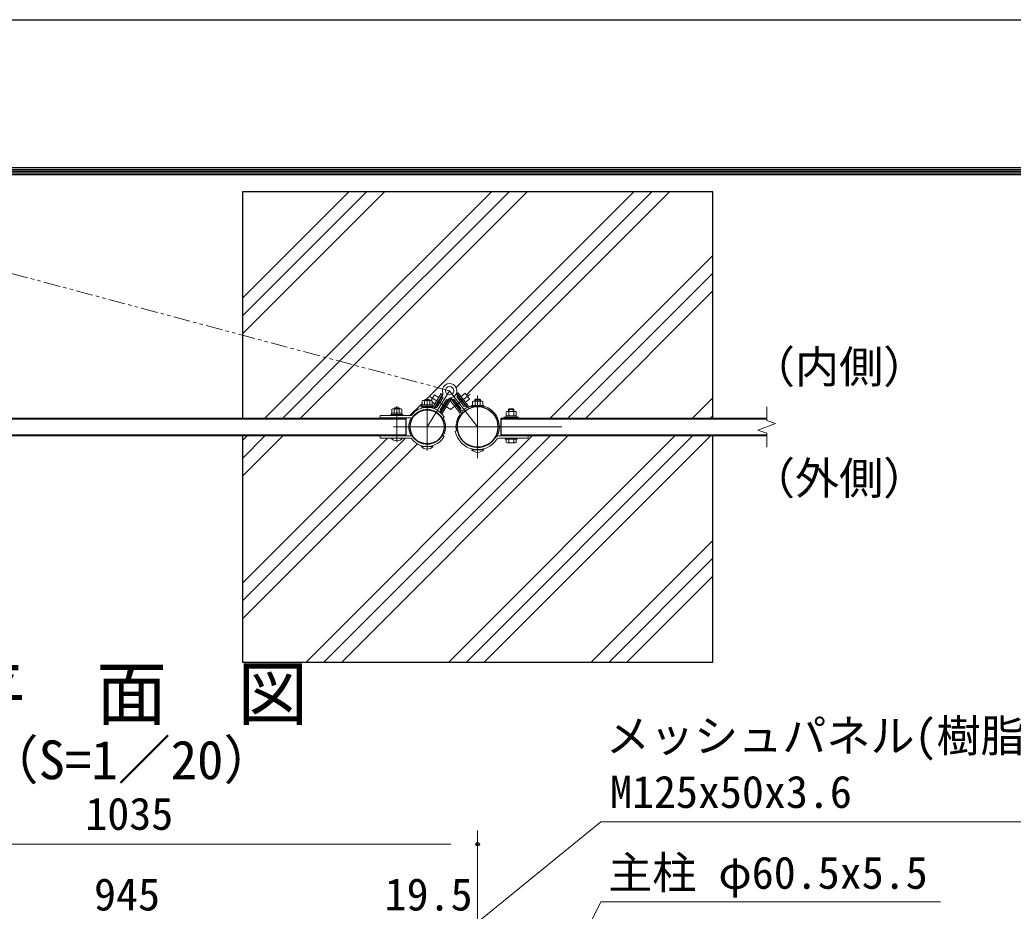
# Model space of a CAD drawing. Units: millimetres, scale not verified. Extents: x -4200 to 4200, y -2970 to 2970.
# Drawn here: x -2823 to -1345, y 1643 to 2970 of the extents above; entities that cross this region are included whole.
import ezdxf
from ezdxf.enums import TextEntityAlignment as Align

# ---------------------------------------------------------------- set-up
doc = ezdxf.new("R2010")
doc.units = ezdxf.units.MM
doc.header["$LTSCALE"] = 10
doc.header["$PDMODE"] = 32
doc.header["$PDSIZE"] = 5
doc.linetypes.add('USER1', pattern=[50.8, 31.75, -6.35, 6.35, -6.35])
doc.linetypes.add('USER2', pattern=[5, 2.5, -0.5, 0.5, -0.5, 0.5, -0.5])
for name, color, linetype, lineweight in [('0-0_D-TTL-TXT', 7, 'Continuous', 25), ('0-1_D-STR-DIM', 7, 'Continuous', 13), ('0-2_D-BMK', 2, 'USER1', 13), ('0-3_D-STR4', 7, 'Continuous', 25), ('0-4_D-STR3', 3, 'Continuous', 13), ('0-5_D-STR1', 1, 'Continuous', 25), ('0-7_Defpoints', 8, 'Continuous', 25), ('0-9_D-DCR-HCH', 7, 'Continuous', 13), ('0-B_D-STR-TXT', 7, 'Continuous', 13), ('0-D_D-TTL', 7, 'Continuous', 25)]:
    doc.layers.add(name, color=color, linetype=linetype, lineweight=lineweight)
doc.styles.add('ＭＳ ゴシック', font='')
doc.styles.get('ＭＳ ゴシック').set_extended_font_data('MS Gothic')

msp = doc.modelspace()

# ---------------------------------------------------------------- linework, layer by layer
at = {"layer": '0-1_D-STR-DIM'}
for p, q in [((-1711.84, 2373.71), (-1711.84, 2394.09)), ((-1725.05, 2359.28), (-1698.62, 2368.9)), ((-1698.62, 2368.9), (-1711.84, 2373.71)), ((-1711.84, 2354.47), (-1725.05, 2359.28)), ((-1711.84, 2334.09), (-1711.84, 2354.47)), ((-2141.84, 1541.7), (-2141.84, 1763.08)), ((-3136.84, 1743.08), (-2181.84, 1743.08))]:
    msp.add_line(p, q, dxfattribs=at)
at = {"layer": '0-2_D-BMK', "linetype": 'USER2'}
msp.add_line((-2183.57, 2417.9), (-3105.58, 2664.96), dxfattribs=at)
at = {"layer": '0-2_D-BMK'}
for p, q in [((-2216.99, 2364.09), (-2183.57, 2417.9)), ((-2181.99, 2390.09), (-2212.43, 2408.99)), ((-2141.84, 2364.09), (-2183.57, 2417.9)), ((-2182.35, 2389.99), (-2152.9, 2412.83)), ((-2141.84, 2410.86), (-2141.84, 2317.31)), ((-2262.14, 2341.22), (-2262.14, 2394.9)), ((-2216.99, 2328.82), (-2216.99, 2407.5)), ((-2266.84, 2364.09), (-2016.84, 2364.09))]:
    msp.add_line(p, q, dxfattribs=at)
at = {"layer": '0-3_D-STR4'}
msp.add_line((-2491.84, 2714.09), (-2491.84, 2377.09), dxfattribs=at)
for points in [[(-1791.84, 2377.09), (-1791.84, 2714.09), (-2491.84, 2714.09)], [(-2491.84, 2351.09), (-2491.84, 2014.09), (-1791.84, 2014.09), (-1791.84, 2351.09)]]:
    msp.add_lwpolyline(points, dxfattribs=at)
at = {"layer": '0-4_D-STR3'}
for p, q in [((-2206.1, 2411.58), (-2211.24, 2403.29)), ((-2196.03, 2413.57), (-2207.99, 2394.31)), ((-2194.1, 2412.32), (-2207.06, 2391.44)), ((-2206.1, 2411.58), (-2199.72, 2407.62)), ((-2205.91, 2391.4), (-2194.27, 2410.15)), ((-2194.1, 2412.32), (-2196.05, 2413.53)), ((-2195.1, 2408.82), (-2193.4, 2407.76)), ((-2172.74, 2408.84), (-2171.16, 2410.06)), ((-2161.71, 2394.61), (-2172.74, 2408.84)), ((-2172.52, 2413.44), (-2170.7, 2414.85)), ((-2172.52, 2413.44), (-2157.36, 2393.89)), ((-2172.12, 2411.3), (-2158.6, 2393.86)), ((-2170.7, 2414.85), (-2155.32, 2395.02)), ((-2166.52, 2409.47), (-2160.6, 2414.06)), ((-2160.6, 2414.06), (-2153.86, 2405.37)), ((-2224.69, 2396.79), (-2209.29, 2396.79)), ((-2224.69, 2394.79), (-2224.69, 2396.79)), ((-2224.69, 2394.79), (-2209.29, 2394.79)), ((-2224.49, 2396.79), (-2224.49, 2402.59)), ((-2209.49, 2396.79), (-2224.49, 2396.79)), ((-2211.21, 2403.29), (-2222.76, 2403.29)), ((-2220.99, 2403.29), (-2220.99, 2404.19)), ((-2220.74, 2396.79), (-2220.74, 2402.59)), ((-2213.79, 2404.99), (-2220.19, 2404.99)), ((-2220.19, 2403.29), (-2220.19, 2404.99)), ((-2213.79, 2403.29), (-2213.79, 2404.99)), ((-2212.99, 2404.19), (-2213.79, 2404.99)), ((-2213.24, 2396.79), (-2213.24, 2402.59)), ((-2212.99, 2403.29), (-2212.99, 2404.19)), ((-2209.49, 2396.79), (-2209.49, 2402.59)), ((-2209.49, 2400.74), (-2205.53, 2398.28)), ((-2209.29, 2394.79), (-2209.29, 2396.79)), ((-2203.57, 2397.06), (-2202.72, 2396.54)), ((-2202.89, 2392.47), (-2193.4, 2407.76)), ((-2196.92, 2405.88), (-2202.72, 2396.54)), ((-2197.8, 2389.31), (-2188.3, 2404.6)), ((-2197.77, 2406.41), (-2196.92, 2405.88)), ((-2197.42, 2386.13), (-2185.77, 2404.87)), ((-2183.9, 2405.99), (-2196.87, 2385.11)), ((-2181.95, 2404.77), (-2195.22, 2383.4)), ((-2188.3, 2404.6), (-2186.6, 2403.54)), ((-2183.9, 2405.99), (-2181.95, 2404.77)), ((-2182, 2406.09), (-2182.92, 2405.37)), ((-2182.81, 2403.39), (-2168.44, 2384.85)), ((-2182, 2406.09), (-2166.84, 2386.54)), ((-2179.06, 2403.93), (-2177.48, 2405.16)), ((-2166.45, 2390.93), (-2177.48, 2405.16)), ((-2169.13, 2407.44), (-2168.34, 2408.06)), ((-2169.13, 2407.44), (-2162.39, 2398.75)), ((-2162.39, 2398.75), (-2161.6, 2399.36)), ((-2161.71, 2394.61), (-2160.13, 2395.84)), ((-2159.78, 2400.77), (-2153.86, 2405.37)), ((-2132.84, 2394.34), (-2150.84, 2394.34)), ((-2149.34, 2395.94), (-2149.34, 2401.74)), ((-2134.34, 2395.94), (-2149.34, 2395.94)), ((-2136.06, 2402.44), (-2147.61, 2402.44)), ((-2145.84, 2402.44), (-2145.84, 2404.47)), ((-2145.59, 2395.94), (-2145.59, 2401.74)), ((-2138.64, 2405.27), (-2145.04, 2405.27)), ((-2145.04, 2402.44), (-2145.04, 2405.27)), ((-2138.64, 2402.44), (-2138.64, 2405.27)), ((-2137.84, 2404.47), (-2138.64, 2405.27)), ((-2138.09, 2395.94), (-2138.09, 2401.74)), ((-2137.84, 2402.44), (-2137.84, 2404.47)), ((-2134.34, 2395.94), (-2134.34, 2401.74)), ((-2287.14, 2380.79), (-2287.14, 2377.59)), ((-2240.82, 2380.79), (-2287.14, 2380.79)), ((-2269.84, 2384.39), (-2254.44, 2384.39)), ((-2269.84, 2382.39), (-2269.84, 2384.39)), ((-2269.84, 2382.39), (-2254.44, 2382.39)), ((-2269.64, 2384.39), (-2269.64, 2390.19)), ((-2254.64, 2384.39), (-2269.64, 2384.39)), ((-2256.36, 2390.89), (-2267.91, 2390.89)), ((-2266.14, 2390.89), (-2266.14, 2391.59)), ((-2265.89, 2384.39), (-2265.89, 2390.19)), ((-2258.94, 2392.39), (-2265.34, 2392.39)), ((-2265.34, 2390.89), (-2265.34, 2392.39)), ((-2258.94, 2390.89), (-2258.94, 2392.39)), ((-2258.14, 2391.59), (-2258.94, 2392.39)), ((-2258.39, 2384.39), (-2258.39, 2390.19)), ((-2258.14, 2390.89), (-2258.14, 2391.59)), ((-2254.64, 2384.39), (-2254.64, 2390.19)), ((-2254.44, 2382.39), (-2254.44, 2384.39)), ((-2208.69, 2393.19), (-2209.33, 2392.16)), ((-2205.81, 2390.95), (-2205.91, 2391.4)), ((-2204.59, 2393.53), (-2202.89, 2392.47)), ((-2197.87, 2386.02), (-2197.42, 2386.13)), ((-2197.8, 2389.31), (-2196.1, 2388.25)), ((-2168.03, 2389.71), (-2166.45, 2390.93)), ((-2158.78, 2392.46), (-2165.1, 2387.56)), ((-2158.78, 2392.46), (-2158.6, 2393.86)), ((-2099.54, 2380.69), (-2084.14, 2380.69)), ((-2099.54, 2378.69), (-2099.54, 2380.69)), ((-2099.34, 2380.69), (-2099.34, 2386.49)), ((-2084.34, 2380.69), (-2099.34, 2380.69)), ((-2086.06, 2387.19), (-2097.61, 2387.19)), ((-2095.84, 2387.19), (-2095.84, 2389.79)), ((-2095.59, 2380.69), (-2095.59, 2386.49)), ((-2094.84, 2387.19), (-2094.84, 2390.79)), ((-2088.84, 2390.79), (-2094.84, 2390.79)), ((-2088.84, 2387.19), (-2088.84, 2390.79)), ((-2087.84, 2389.79), (-2088.84, 2390.79)), ((-2088.09, 2380.69), (-2088.09, 2386.49)), ((-2087.84, 2387.19), (-2087.84, 2389.79)), ((-2084.34, 2380.69), (-2084.34, 2386.49)), ((-2084.14, 2378.69), (-2084.14, 2380.69)), ((-2239.09, 2377.59), (-2287.14, 2377.59)), ((-2191.59, 2378.29), (-2194.38, 2376.72)), ((-2102.84, 2378.69), (-2080.84, 2378.69)), ((-2102.84, 2377.09), (-2102.84, 2378.69)), ((-2102.84, 2377.09), (-2102.84, 2378.69)), ((-2102.84, 2377.09), (-2080.84, 2377.09)), ((-2099.54, 2378.69), (-2084.14, 2378.69)), ((-2080.84, 2377.09), (-2080.84, 2378.69)), ((-2080.84, 2377.09), (-2080.84, 2378.69)), ((-2287.14, 2347.39), (-2287.14, 2350.59)), ((-2239.09, 2350.59), (-2287.14, 2350.59)), ((-2267.79, 2350.79), (-2267.27, 2351.09)), ((-2256.49, 2350.79), (-2257.01, 2351.09)), ((-2191.59, 2349.89), (-2194.38, 2351.45)), ((-2172.03, 2358.24), (-2175.17, 2357.63)), ((-2110.47, 2350.59), (-2066.84, 2350.59)), ((-2099.34, 2350.59), (-2099.34, 2351.09)), ((-2084.34, 2350.59), (-2099.34, 2350.59)), ((-2095.59, 2350.59), (-2095.59, 2351.09)), ((-2088.09, 2350.59), (-2088.09, 2351.09)), ((-2084.34, 2350.59), (-2084.34, 2351.09)), ((-2066.84, 2347.39), (-2066.84, 2350.59)), ((-2240.82, 2347.39), (-2287.14, 2347.39)), ((-2253.14, 2347.39), (-2271.14, 2347.39)), ((-2207.99, 2334.99), (-2225.99, 2334.99)), ((-2222.64, 2334.99), (-2222.64, 2335.54)), ((-2211.34, 2334.99), (-2211.34, 2335.54)), ((-2110.47, 2347.39), (-2066.84, 2347.39)), ((-2082.84, 2345.79), (-2100.84, 2345.79)), ((-2099.34, 2341.37), (-2099.34, 2345.79)), ((-2084.34, 2345.79), (-2099.34, 2345.79)), ((-2086.21, 2340.29), (-2097.47, 2340.29)), ((-2095.6, 2341.37), (-2095.6, 2345.79)), ((-2088.08, 2341.37), (-2088.08, 2345.79)), ((-2084.34, 2341.37), (-2084.34, 2345.79)), ((-2082.84, 2347.39), (-2082.84, 2345.79)), ((-2132.84, 2330.14), (-2150.84, 2330.14)), ((-2147.49, 2330.14), (-2147.49, 2330.61)), ((-2136.19, 2330.14), (-2136.19, 2330.61))]:
    msp.add_line(p, q, dxfattribs=at)
for points in [[(-2207.99, 2394.79), (-2207.99, 2393.19), (-2225.99, 2393.19), (-2225.99, 2394.79)], [(-2253.14, 2382.39), (-2253.14, 2380.79), (-2271.14, 2380.79), (-2271.14, 2382.39)]]:
    msp.add_lwpolyline(points, close=True, dxfattribs=at)
for points in [[(-2212.99, 2404.19), (-2220.99, 2404.19), (-2220.19, 2404.99)], [(-2180.02, 2405.17), (-2166.5, 2387.73), (-2165.1, 2387.56)], [(-2150.84, 2394.35), (-2150.84, 2395.94), (-2132.84, 2395.94), (-2132.84, 2394.35)], [(-2137.84, 2404.47), (-2145.84, 2404.47), (-2145.04, 2405.27)], [(-2258.14, 2391.59), (-2266.14, 2391.59), (-2265.34, 2392.39)], [(-2087.84, 2389.79), (-2095.84, 2389.79), (-2094.84, 2390.79)], [(-2082.84, 2347.39), (-2100.84, 2347.39), (-2100.84, 2345.79)]]:
    msp.add_lwpolyline(points, dxfattribs=at)
for centre, radius in [((-2183.57, 2417.9), 6.3), ((-2216.99, 2364.09), 25.4)]:
    msp.add_circle(centre, radius, dxfattribs=at)
for centre, radius, start, end in [((-2183.57, 2417.9), 10.8, 277.42472, 198.89422), ((-2198.52, 2412.79), 5, 328.15947, 18.89422), ((-2168.17, 2414.36), 5, 167.05492, 217.78968), ((-2222.61, 2400.44), 2.85, 48.86505, 131.13495), ((-2216.99, 2392.89), 10.39, 68.85295, 111.14705), ((-2211.36, 2400.44), 2.85, 48.83491, 131.16509), ((-2181.53, 2402.24), 5, 97.42472, 148.15947), ((-2183.98, 2402.11), 5, 37.78968, 78.78154), ((-2141.84, 2364.09), 30.25, 144.87367, 110.70568), ((-2153.72, 2396.21), 2, 216.64885, 289.135), ((-2141.84, 2364.09), 32.25, 106.20469, 110.36024), ((-2147.46, 2399.59), 2.85, 48.86505, 131.13495), ((-2141.84, 2392.04), 10.39, 68.85295, 111.14705), ((-2136.21, 2399.59), 2.85, 48.83491, 131.16509), ((-2141.84, 2364.09), 32.25, 334.42988, 73.79531), ((-2267.76, 2388.04), 2.85, 48.86505, 131.13495), ((-2262.14, 2380.49), 10.39, 68.85295, 111.14705), ((-2256.51, 2388.04), 2.85, 48.83491, 131.16509), ((-2216.99, 2364.09), 29.1, 29.2082, 144.97854), ((-2216.99, 2364.09), 25.9, 29.2082, 148.58483), ((-2141.84, 2364.09), 32.25, 145.21912, 190.95712), ((-2169.99, 2383.59), 2, 326.44435, 38.9305), ((-2170.18, 2383.84), 4.3, 326.96679, 38.9305), ((-2153.91, 2396.46), 4.3, 216.64885, 288.61256), ((-2097.46, 2384.34), 2.85, 48.86505, 131.13495), ((-2091.84, 2376.79), 10.39, 68.85295, 111.14705), ((-2086.21, 2384.34), 2.85, 48.83491, 131.16509), ((-2216.99, 2364.09), 27.4, 150.48175, 209.51825), ((-2216.99, 2364.09), 27.4, 330.7918, 29.2082), ((-2264.96, 2344.39), 7, 106.71589, 113.81332), ((-2264.96, 2344.39), 7, 66.18668, 73.28411), ((-2259.31, 2344.44), 6.95, 106.90112, 113.9872), ((-2259.31, 2344.44), 6.95, 66.0128, 73.09888), ((-2216.99, 2364.09), 29.1, 215.02146, 330.7918), ((-2216.99, 2364.09), 25.9, 211.41517, 330.7918), ((-2141.84, 2364.09), 33.95, 190.95712, 327.61089), ((-2141.84, 2364.09), 30.75, 190.95712, 327.61089), ((-2110.47, 2344.19), 6.4, 90, 147.61089), ((-2262.14, 2355.51), 12.12, 222.07502, 317.92498), ((-2216.99, 2343.11), 12.12, 222.07502, 317.92498), ((-2110.47, 2344.19), 3.2, 90, 147.61089), ((-2097.47, 2342.45), 2.16, 210, 330), ((-2091.84, 2347.36), 7.08, 237.93138, 302.06862), ((-2086.21, 2342.45), 2.16, 210, 330), ((-2141.84, 2338.26), 12.12, 222.07502, 317.92498)]:
    msp.add_arc(centre, radius, start, end, dxfattribs=at)
at = {"layer": '0-5_D-STR1'}
for p, q in [((-3080.09, 2377.09), (-2248.09, 2377.09)), ((-3080.09, 2375.89), (-2248.09, 2375.89)), ((-2248.09, 2351.09), (-2248.09, 2377.09)), ((-2106.84, 2351.09), (-2106.84, 2377.09)), ((-2106.84, 2377.09), (-1711.84, 2377.09)), ((-2106.84, 2375.89), (-1711.84, 2375.89)), ((-3080.09, 2352.29), (-2248.09, 2352.29)), ((-3080.09, 2351.09), (-2248.09, 2351.09)), ((-2106.84, 2352.29), (-1711.84, 2352.29)), ((-2106.84, 2351.09), (-1711.84, 2351.09))]:
    msp.add_line(p, q, dxfattribs=at)
for centre, radius in [((-2141.84, 2364.09), 30.25), ((-2216.99, 2364.09), 25.4)]:
    msp.add_circle(centre, radius, dxfattribs=at)
at = {"layer": '0-7_Defpoints'}
msp.add_point((-2141.84, 1743.08), dxfattribs=at)
at = {"layer": '0-9_D-DCR-HCH'}
for p, q in [((-2491.84, 2502.72), (-2280.48, 2714.09)), ((-2491.84, 2529.24), (-2306.99, 2714.09)), ((-2491.84, 2555.76), (-2333.51, 2714.09)), ((-2174, 2422.81), (-1882.73, 2714.09)), ((-2158.69, 2411.61), (-1856.21, 2714.09)), ((-2034.11, 2377.09), (-1791.84, 2619.36)), ((-2007.6, 2377.09), (-1791.84, 2592.84)), ((-1981.08, 2377.09), (-1791.84, 2566.33)), ((-2242.55, 2380.79), (-2224.62, 2398.71)), ((-1821.98, 2377.09), (-1791.84, 2407.23)), ((-1795.47, 2377.09), (-1791.84, 2380.71)), ((-2491.84, 2290.59), (-2431.34, 2351.09)), ((-2491.84, 2317.11), (-2457.86, 2351.09)), ((-2491.84, 2343.62), (-2484.38, 2351.09)), ((-2397.11, 2014.09), (-2060.11, 2351.09)), ((-2370.6, 2014.09), (-2033.6, 2351.09)), ((-2344.08, 2014.09), (-2007.08, 2351.09)), ((-2184.98, 2014.09), (-1847.98, 2351.09)), ((-2158.47, 2014.09), (-1821.47, 2351.09)), ((-2131.95, 2014.09), (-1794.95, 2351.09)), ((-2491.84, 2104.98), (-2249.43, 2347.39)), ((-2491.84, 2131.49), (-2275.95, 2347.39)), ((-2491.84, 2078.46), (-2231.38, 2338.92)), ((-1972.85, 2014.09), (-1791.84, 2195.1)), ((-1946.33, 2014.09), (-1791.84, 2168.58)), ((-1919.82, 2014.09), (-1791.84, 2142.06))]:
    msp.add_line(p, q, dxfattribs=at)
for points in [[(-2458.38, 2377.09), (-2368.11, 2467.35), (-2121.38, 2714.09)], [(-2431.86, 2377.09), (-2347.2, 2461.75), (-2094.86, 2714.09)], [(-2405.34, 2377.09), (-2326.29, 2456.14), (-2068.34, 2714.09)], [(-2218.35, 2404.99), (-2200.81, 2422.52), (-1909.25, 2714.09)]]:
    msp.add_lwpolyline(points, dxfattribs=at)
at = {"layer": '0-B_D-STR-TXT'}
for points in [[(-1178.24, 1776.11), (-1958.57, 1776.11), (-2362.54, 1446.54)], [(-1453.24, 1657.23), (-1958.57, 1657.23), (-2110.7, 1350.94)]]:
    msp.add_lwpolyline(points, dxfattribs=at)
at = {"layer": '0-D_D-TTL', "color": 2}
msp.add_lwpolyline([(-4199.7, 2969.89), (4200.3, 2969.89), (4200.3, -2970.11), (-4199.7, -2970.11)], close=True, dxfattribs=at)
at = {"layer": '0-D_D-TTL'}
for points in [[(-3929.7, 2749.89), (3930.3, 2749.89), (3930.3, -2750.11), (-3929.7, -2750.11)], [(-3927.2, 2747.39), (3927.8, 2747.39), (3927.8, -2747.61), (-3927.2, -2747.61)], [(-3924.7, 2744.89), (3925.3, 2744.89), (3925.3, -2745.11), (-3924.7, -2745.11)], [(-3922.2, 2742.39), (3922.8, 2742.39), (3922.8, -2742.61), (-3922.2, -2742.61)], [(-3919.7, 2739.89), (3920.3, 2739.89), (3920.3, -2740.11), (-3919.7, -2740.11)]]:
    msp.add_lwpolyline(points, close=True, dxfattribs=at)

# ---------------------------------------------------------------- texts
at = {"layer": '0-0_D-TTL-TXT', "style": 'ＭＳ ゴシック'}
for s, height, p in [('平\u3000面\u3000図', 76.98, (-2919.23, 1905.56)), ('（S=1／20）', 57.7, (-2873.75, 1822.36))]:
    msp.add_text(s, height=height, dxfattribs=at).set_placement(p, align=Align.BOTTOM_LEFT)
at = {"layer": '0-1_D-STR-DIM', "style": 'ＭＳ ゴシック'}
for s, p in [('1035', (-2725.59, 1749.83)), ('945', (-2712.56, 1629.83)), ('19.5', (-2280.28, 1629.83))]:
    msp.add_text(s, height=48.09, dxfattribs=at).set_placement(p, align=Align.BOTTOM_LEFT)
at = {"layer": '0-B_D-STR-TXT', "style": 'ＭＳ ゴシック'}
for s, p in [('（内側）', (-1735.31, 2415.01)), ('（外側）', (-1735.31, 2249.23)), ('メッシュパネル(樹脂塗装)', (-1951.06, 1865.77)), ('M125x50x3.6', (-1944.96, 1782.44)), ('主柱 φ60.5x5.5', (-1947.65, 1662.1))]:
    msp.add_text(s, height=48.09, dxfattribs=at).set_placement(p, align=Align.BOTTOM_LEFT)

doc.saveas('drawing.dxf')
